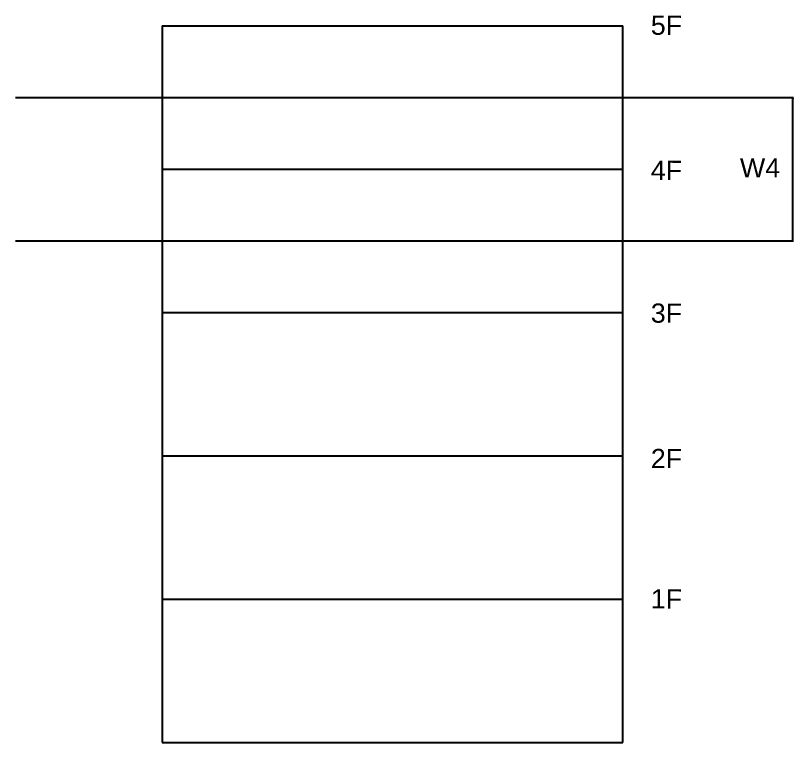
# Model space of a CAD drawing. Header units: inches. Extents: x 115570 to 265311, y 61168 to 314550.
# Drawn here: x 177695 to 178303, y 72481 to 73049 of the extents above; entities that cross this region are included whole.
import ezdxf

# ---------------------------------------------------------------- set-up
doc = ezdxf.new("R2010")
doc.units = ezdxf.units.IN
doc.header["$MEASUREMENT"] = 0
doc.layers.get('0').update_dxf_attribs({"lineweight": 25})
doc.styles.add('arial.', font='arial.ttf')
doc.styles.get("Standard").update_dxf_attribs({"font": 'arial.ttf'})

# ---------------------------------------------------------------- blocks, each defined once
blk = doc.blocks.new('_Dot')
at = {"color": 0, "linetype": 'ByBlock', "lineweight": -2}
blk.add_line((-0.5, 0), (-1, 0), dxfattribs=at)
at = {"color": 0, "linetype": 'ByBlock', "const_width": 0.5}
blk.add_lwpolyline([(-0.25, 0, 1), (0.25, 0, 1)], format="xyb", close=True, dxfattribs=at)

msp = doc.modelspace()

# ---------------------------------------------------------------- linework, layer by layer
for p, q in [((177809.99, 73041.07), (177809.99, 72929.07)), ((177809.99, 73041.07), (178169.99, 73041.07)), ((178169.99, 72929.07), (178169.99, 73041.07)), ((178302.8, 72985.07), (178303.3, 72985.07)), ((177809.99, 72929.07), (177809.99, 72817.07)), ((177809.99, 72929.07), (178169.99, 72929.07)), ((177809.99, 72929.07), (178169.99, 72929.07)), ((178169.99, 72817.07), (178169.99, 72929.07)), ((178302.8, 72873.07), (178303.3, 72873.07)), ((177809.99, 72817.07), (177809.99, 72705.07)), ((177809.99, 72817.07), (178169.99, 72817.07)), ((177809.99, 72817.07), (178169.99, 72817.07)), ((178169.99, 72705.07), (178169.99, 72817.07)), ((177809.99, 72705.07), (177809.99, 72593.07)), ((177809.99, 72705.07), (178169.99, 72705.07)), ((177809.99, 72705.07), (178169.99, 72705.07)), ((178169.99, 72593.07), (178169.99, 72705.07)), ((177809.99, 72593.07), (177809.99, 72481.07)), ((177809.99, 72593.07), (178169.99, 72593.07)), ((177809.99, 72593.07), (178169.99, 72593.07)), ((178169.99, 72481.07), (178169.99, 72593.07)), ((177809.99, 72481.07), (178169.99, 72481.07))]:
    msp.add_line(p, q)
at = {"color": 4}
for p, q in [((177695.42, 72985.07), (178302.8, 72985.07)), ((178302.8, 72874.07), (178302.8, 72984.07)), ((177695.42, 72873.07), (178302.8, 72873.07))]:
    msp.add_line(p, q, dxfattribs=at)

# ---------------------------------------------------------------- block references
for p, rotation in [((178302.8, 72985.07), 90), ((178302.8, 72873.07), 270)]:
    msp.add_blockref('_Dot', p, dxfattribs=dict(at, rotation=rotation))

# ---------------------------------------------------------------- texts
at = {"char_height": 15, "width": 254.7349, "attachment_point": 1, "rotation": 359.69097}
for s, insert in [('5F', (178191.88, 73049.09)), ('4F', (178191.88, 72935.75)), ('3F', (178191.88, 72824.1)), ('2F', (178191.88, 72710.48)), ('1F', (178191.88, 72600.8))]:
    msp.add_mtext(s, dxfattribs=dict(at, insert=insert))
at = {"color": 7, "insert": (178277.19, 72930.04), "char_height": 4, "attachment_point": 5, "style": 'arial.'}
msp.add_mtext('\\A1;{\\H3.75x;W4}', dxfattribs=at)

doc.saveas('drawing.dxf')
